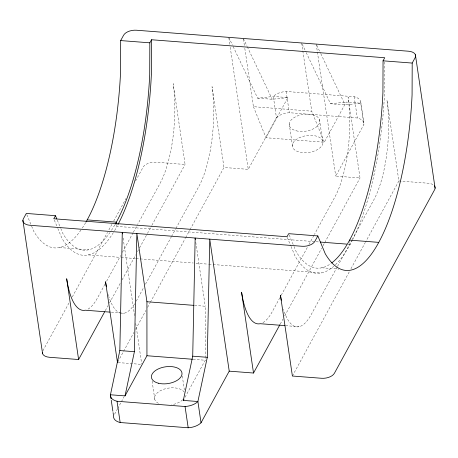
<?xml version="1.0" encoding="UTF-8"?>
<svg xmlns="http://www.w3.org/2000/svg" width="458" height="458" viewBox="0 0 458 458"><rect width="100%" height="100%" fill="white"/><g stroke="black" fill="none" stroke-linecap="round" stroke-linejoin="round"><path stroke-width="0.34" stroke-dasharray="2.29 1.72" d="M384.714 61.962L384.6 92.235A169.729 54.29 -85.6 0 1 352.866 239.259M114.603 414.169L117.322 409.194M117.66 408.57L121.055 402.353M121.399 401.729L124.112 396.754M190.07 229.572L223.968 167.479L248.265 169.357L276.449 117.7L273.311 96.461A13.883 7.626 -8.4 0 1 286.164 91.474L354.183 96.724A13.883 7.62 -8.4 0 1 360.767 103.21L363.904 124.473L335.72 176.101L360.011 177.979L348.08 97.176A72.009 23.032 -85.6 0 1 334.947 196.871L314.411 234.49M42.875 350.799L69.21 302.555M72.29 296.916L107.521 232.378M108.889 229.876L111.97 224.237M113.681 221.1L125.996 198.549M135.574 181.002L143.096 167.222A10.288 5.645 -8.4 0 1 155.949 162.235L185.101 164.479L173.17 83.682A72.009 23.032 -85.6 0 1 160.037 183.377L137.784 224.128M104.928 284.321L97.394 298.112A72.009 23.032 -85.6 0 1 86.923 309.677M106.634 281.183L120.672 255.478M122.383 252.341L132.992 232.904M133.335 232.28L137.446 224.758M105.317 310.616L108.059 305.595M109.428 303.087L120.385 283.015M122.097 279.884L135.791 254.797M137.503 251.66L139.215 248.522M139.558 247.898L147.092 234.095M147.436 233.471L151.546 225.943M151.884 225.319L185.101 164.479M136.266 301.112L143.795 287.315M145.507 284.183L171.178 237.158M171.521 236.534L175.632 229.006M175.969 228.382L198.904 186.372A72.009 23.032 -85.6 0 0 212.037 86.677L223.968 167.479M117.821 361.906L133.913 332.428M135.625 329.291L145.902 310.478M147.613 307.341L150.006 302.95M150.35 302.32L185.278 238.349M185.622 237.725L189.726 230.197M306.207 52.573L330.527 103.766L345.103 104.893L360.767 103.21L346.191 102.082L324.27 142.243L265.966 137.744L287.887 97.583L273.311 96.461L257.642 98.144L232.721 45.668M185.038 397.258L205.247 360.24L205.247 358.104M279.838 297.815L272.31 311.606A72.009 23.032 -85.6 0 1 262.4 322.913M281.206 295.307L307.564 247.028M308.932 244.52L314.068 235.114M280.233 324.109L282.97 319.089M284.681 315.957L321.665 248.219M323.033 245.711L324.401 243.204M324.745 242.574L360.011 177.979M337.191 266.957L311.177 314.606A72.009 23.032 -85.6 0 1 283.485 309.265M337.535 266.327L351.91 239.998M352.254 239.368L373.82 199.871A72.009 23.032 -85.6 0 0 386.953 100.176L398.884 180.973L365.667 241.813M292.393 376.029L349.574 271.291M350.942 268.777L365.324 242.437M257.642 98.144L272.218 99.266L287.887 97.583M330.527 103.766L346.191 102.082M244.801 48.319L253.417 106.691L311.726 111.185L324.27 142.243M398.884 180.973L428.035 183.223A10.288 5.645 -8.4 0 1 433.989 185.433M114.592 230.58A169.729 54.29 -85.6 0 0 116.99 226.384L319.535 242.013M348.069 244.211L350.204 244.377L349.757 241.343M59.46 247.543L88.612 249.793M321.831 267.787L338.891 269.104M88.371 254.911L120.465 257.39M121.181 257.442L135.442 258.541M136.158 258.598L193.213 263.001M196.064 263.218L208.19 264.157M208.905 264.209L212.472 264.484M213.182 264.541L321.59 272.905M194.57 305.417L205.236 306.236L205.247 357.395M111.403 312.23L124.124 313.215M285.609 325.672L299.034 326.709M193.161 359.307L205.247 360.24M118.175 362.587L141.075 364.35M276.449 117.7A13.883 7.626 -8.4 0 1 289.296 112.714L357.32 117.987A13.883 7.62 -8.4 0 1 363.904 124.473M316.833 45.376L320.48 53.059M320.789 53.695L345.103 104.893M302.257 44.254L305.904 51.931M243.347 38.478L246.994 46.155M247.297 46.796L272.218 99.266M228.771 37.35L232.418 45.033M289.21 234.954L293.733 245.82M294.002 246.461L296.131 251.574A164.588 52.641 -85.6 0 0 331.237 263.304M287.263 237.404L290.773 245.82M291.042 246.473L295.089 256.182A169.729 54.29 -85.6 0 0 333.722 266.333M57.319 220.155L60.519 227.826M60.782 228.468L62.912 233.58A164.588 52.641 -85.6 0 0 109.857 232.658M54.319 220.058L57.553 227.826M57.822 228.473L61.87 238.189A169.729 54.29 -85.6 0 0 114.191 231.256M26.839 214.71L31.362 225.576M31.631 226.218L33.76 231.33A164.588 52.641 -85.6 0 0 81.535 229.212M253.417 106.691L265.966 137.744M360.732 101.802L363.87 123.065M354.183 96.724L357.32 117.987M316.226 44.1L335.72 176.101M319.484 119.452L322.947 142.902A15.429 8.473 -8.4 0 1 299.343 152.067A15.429 8.473 -8.4 0 1 300.666 137.165A15.429 8.473 -8.4 0 1 322.947 142.902M301.65 42.972L311.726 111.185M286.164 91.474L289.296 112.714M289.216 123.923L292.679 147.373M243.45 39.176L244.383 45.508M228.874 38.054L229.813 44.409M230.231 47.231L248.265 169.357M195.784 242.242L205.236 306.236M182.284 375.989L184.328 389.838M152.113 381.142L154.867 399.794M123.116 238.051L134.578 315.699M135.728 323.462L141.665 363.698M116.721 224.563L116.99 226.384M134.721 303.757A72.009 23.032 -85.6 0 1 121.433 313.312M120.769 313.18A72.009 23.032 -85.6 0 1 108.804 296.526M108.569 295.771A72.009 23.032 -85.6 0 1 108.225 294.591M182.708 399.777A15.429 8.473 -8.4 0 1 171.75 404.735M158.485 403.355A15.429 8.473 -8.4 0 1 161.983 389.947A15.429 8.473 -8.4 0 1 184.265 392.117M85.617 222.708A164.588 52.641 -85.6 0 1 81.948 228.599M114.775 224.952A164.588 52.641 -85.6 0 1 110.275 232.063M352.574 239.849A169.729 54.29 -85.6 0 1 334.323 265.8M296.2 130.805A15.429 8.473 -8.4 0 0 319.81 121.639A15.429 8.473 -8.4 0 0 297.528 115.903A15.429 8.473 -8.4 0 0 296.2 130.805"/><path stroke-width="0.69" d="M317.829 235.927L314.904 241.286A10.288 5.645 -8.4 0 1 302.051 246.272L29.965 225.279A10.288 5.645 -8.4 0 1 23.381 218.792L26.306 213.434L55.458 215.684L53.775 218.764L286.994 236.757L288.677 233.677L317.829 235.927L325.283 253.824A164.588 52.641 -85.6 0 0 412.08 94.84L412.2 63.067L415.125 57.708A10.288 5.645 -8.4 0 0 408.542 51.222L136.455 30.228A10.288 5.645 -8.4 0 0 123.608 35.214L120.683 40.573L120.557 72.347A164.588 52.641 -85.6 0 1 86.018 222.01M331.827 262.858A164.588 52.641 -85.6 0 0 382.928 92.59L383.048 60.817L384.731 57.737L151.512 39.743L149.835 42.823L149.714 74.597A164.588 52.641 -85.6 0 1 115.17 224.26M151.512 39.743L151.38 74.242A169.729 54.29 -85.6 0 1 117.878 224.729M111.054 398.889L110.447 394.773L119.83 350.565L122.28 232.401L122.486 233.815M125.023 395.895L134.406 351.687L136.856 233.528L146.926 301.742L146.944 355.74L125.023 395.895L110.447 394.773A13.883 7.62 -8.4 0 0 117.03 401.26L120.168 422.522L188.192 427.772A13.883 7.62 -8.4 0 0 200.329 423.444L201.028 422.786L229.229 371.152L209.735 239.15L207.291 357.309L197.896 401.523L201.028 422.786M117.03 401.26L185.049 406.509A13.883 7.62 -8.4 0 0 197.896 401.523L183.326 400.395L192.715 356.187L195.16 238.023L195.366 239.431M42.394 352.305A10.288 5.645 -8.4 0 0 49.458 357.286L78.61 359.53L104.636 311.869M183.326 400.395L184.007 399.141M229.229 371.152L253.52 373.03L279.89 324.733M120.683 40.573L149.835 42.823M383.048 60.817L412.2 63.067M87.209 219.886L116.361 222.13L116.63 223.956M349.58 240.124L378.732 242.374M320.251 242.07L346.637 244.103M146.926 301.742L193.854 305.36M109.989 312.121L85.257 310.215A72.009 23.032 -85.6 0 1 66.679 278.733L78.61 359.53M284.905 325.615L260.167 323.709A72.009 23.032 -85.6 0 1 241.589 292.227L253.52 373.03M119.83 350.565L134.406 351.687M192.715 356.187L207.291 357.309M146.944 355.74L192.452 359.249M55.458 215.684L56.786 218.878M415.395 54.737L435.1 188.204M185.049 406.509L188.192 427.772M117.477 362.53L105.546 281.727A72.009 23.032 -85.6 0 0 106.393 286.754M111.254 400.263L112.874 411.238M113.08 412.606L113.584 416.036A13.883 7.62 -8.4 0 0 120.168 422.522M22.9 220.304L42.605 353.765M281.309 300.248A72.009 23.032 -85.6 0 1 280.462 295.227L292.393 376.029L321.545 378.274A10.288 5.645 -8.4 0 0 334.392 373.287L434.619 189.709A10.288 5.645 -8.4 0 0 434.361 185.845M158.394 383.22A15.429 8.473 -8.4 0 0 181.998 374.06A15.429 8.473 -8.4 0 0 159.716 368.318A15.429 8.473 -8.4 0 0 158.394 383.22"/></g></svg>
